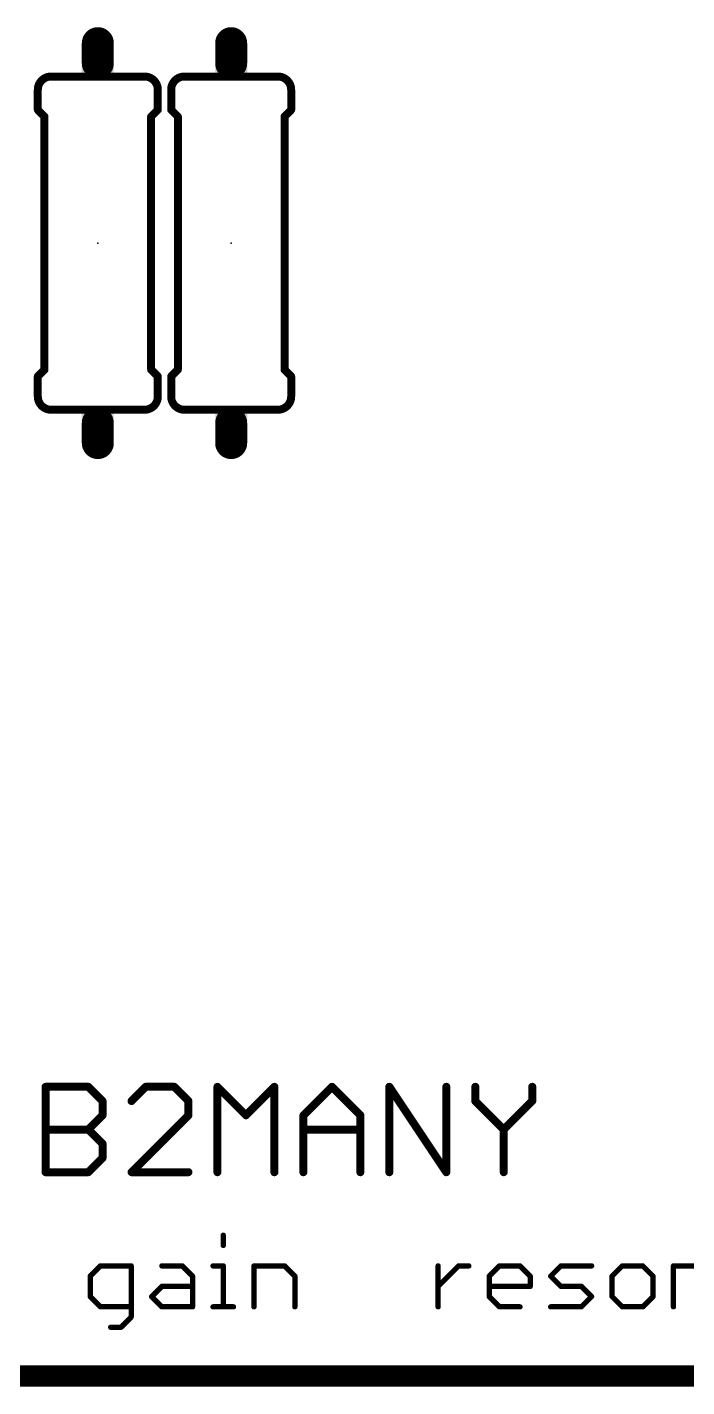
# Model space of a CAD drawing. Extents: x 0 to 100, y 0 to 80.
# Drawn here: x 50.72 to 63.29, y -0.2 to 25.7 of the extents above; entities that cross this region are included whole.
import ezdxf

# ---------------------------------------------------------------- set-up
doc = ezdxf.new("R2010")
doc.units = 0
for name, color, linetype in [('20', 7, 'CONTINUOUS'), ('21', 253, 'CONTINUOUS'), ('23', 7, 'CONTINUOUS'), ('51', 253, 'CONTINUOUS')]:
    doc.layers.add(name, color=color, linetype=linetype)

# ---------------------------------------------------------------- blocks, each defined once
blk = doc.blocks.new('RECT')
blk.add_solid([(-0.5, -0.5), (0.5, -0.5), (-0.5, 0.5), (0.5, 0.5)])

msp = doc.modelspace()

# ---------------------------------------------------------------- linework, layer by layer
at = {"layer": '20', "const_width": 0.4064}
msp.add_lwpolyline([(0, 0), (100, 0)], dxfattribs=at)
at = {"layer": '21'}
for points, const_width in [([(51.181, 24.765, 0.4142), (50.927, 24.511)], 0.1524), ([(53.213, 24.511, 0.4142), (52.959, 24.765)], 0.1524), ([(53.721, 24.765, 0.4142), (53.467, 24.511)], 0.1524), ([(55.753, 24.511, 0.4142), (55.499, 24.765)], 0.1524), ([(50.9651, 24.511, 1), (50.8889, 24.511)], 0.0762), ([(53.2511, 24.511, 1), (53.1749, 24.511)], 0.0762), ([(53.5051, 24.511, 1), (53.4289, 24.511)], 0.0762), ([(55.7911, 24.511, 1), (55.7149, 24.511)], 0.0762), ([(50.8889, 24.13, 1), (50.9651, 24.13)], 0.0762), ([(50.9539, 24.1569, 1), (50.9001, 24.1031)], 0.0762), ([(53.1749, 24.13, 1), (53.2511, 24.13)], 0.0762), ([(53.2399, 24.1031, 1), (53.1861, 24.1569)], 0.0762), ([(53.4289, 24.13, 1), (53.5051, 24.13)], 0.0762), ([(53.4939, 24.1569, 1), (53.4401, 24.1031)], 0.0762), ([(55.7149, 24.13, 1), (55.7911, 24.13)], 0.0762), ([(55.7799, 24.1031, 1), (55.7261, 24.1569)], 0.0762), ([(51.0921, 24.003, 1), (51.0159, 24.003)], 0.0762), ([(51.0271, 23.9761, 1), (51.0809, 24.0299)], 0.0762), ([(53.1241, 24.003, 1), (53.0479, 24.003)], 0.0762), ([(53.0591, 24.0299, 1), (53.1129, 23.9761)], 0.0762), ([(53.6321, 24.003, 1), (53.5559, 24.003)], 0.0762), ([(53.5671, 23.9761, 1), (53.6209, 24.0299)], 0.0762), ([(55.6641, 24.003, 1), (55.5879, 24.003)], 0.0762), ([(55.5991, 24.0299, 1), (55.6529, 23.9761)], 0.0762), ([(51.0159, 19.177, 1), (51.0921, 19.177)], 0.0762), ([(51.0809, 19.1501, 1), (51.0271, 19.2039)], 0.0762), ([(53.0479, 19.177, 1), (53.1241, 19.177)], 0.0762), ([(53.1129, 19.2039, 1), (53.0591, 19.1501)], 0.0762), ([(53.5559, 19.177, 1), (53.6321, 19.177)], 0.0762), ([(53.6209, 19.1501, 1), (53.5671, 19.2039)], 0.0762), ([(55.5879, 19.177, 1), (55.6641, 19.177)], 0.0762), ([(55.6529, 19.2039, 1), (55.5991, 19.1501)], 0.0762), ([(50.9651, 19.05, 1), (50.8889, 19.05)], 0.0762), ([(50.9001, 19.0769, 1), (50.9539, 19.0231)], 0.0762), ([(53.2511, 19.05, 1), (53.1749, 19.05)], 0.0762), ([(53.1861, 19.0231, 1), (53.2399, 19.0769)], 0.0762), ([(53.5051, 19.05, 1), (53.4289, 19.05)], 0.0762), ([(53.4401, 19.0769, 1), (53.4939, 19.0231)], 0.0762), ([(55.7911, 19.05, 1), (55.7149, 19.05)], 0.0762), ([(55.7261, 19.0231, 1), (55.7799, 19.0769)], 0.0762), ([(50.927, 18.669, 0.4142), (51.181, 18.415)], 0.1524), ([(50.8889, 18.669, 1), (50.9651, 18.669)], 0.0762), ([(52.959, 18.415, 0.4142), (53.213, 18.669)], 0.1524), ([(53.1749, 18.669, 1), (53.2511, 18.669)], 0.0762), ([(53.467, 18.669, 0.4142), (53.721, 18.415)], 0.1524), ([(53.4289, 18.669, 1), (53.5051, 18.669)], 0.0762), ([(55.499, 18.415, 0.4142), (55.753, 18.669)], 0.1524), ([(55.7149, 18.669, 1), (55.7911, 18.669)], 0.0762), ([(51.1129, 5.5132, 1), (51.0367, 5.5132)], 0.0762), ([(51.0748, 5.5513, 1), (51.0748, 5.4751)], 0.0762), ([(51.9153, 5.5401, 1), (51.8614, 5.4862)], 0.0762), ([(51.8883, 5.4751, 1), (51.8883, 5.5513)], 0.0762), ([(52.9831, 5.5513, 1), (52.9831, 5.4751)], 0.0762), ([(53.0101, 5.4862, 1), (52.9562, 5.5401)], 0.0762), ([(53.5524, 5.5401, 1), (53.4985, 5.4862)], 0.0762), ([(53.5255, 5.4751, 1), (53.5255, 5.5513)], 0.0762), ([(54.3872, 5.5132, 1), (54.311, 5.5132)], 0.0762), ([(54.3761, 5.5401, 1), (54.3222, 5.4862)], 0.0762), ([(55.4719, 5.5132, 1), (55.3957, 5.5132)], 0.0762), ([(55.4607, 5.4862, 1), (55.4069, 5.5401)], 0.0762), ([(56.5556, 5.5401, 1), (56.5017, 5.4862)], 0.0762), ([(56.5556, 5.4862, 1), (56.5017, 5.5401)], 0.0762), ([(57.6552, 5.5343, 1), (57.5917, 5.4921)], 0.0762), ([(57.6616, 5.5132, 1), (57.5854, 5.5132)], 0.0762), ([(58.7462, 5.5132, 1), (58.67, 5.5132)], 0.0762), ([(59.2987, 5.5132, 1), (59.2225, 5.5132)], 0.0762), ([(60.3834, 5.5132, 1), (60.3072, 5.5132)], 0.0762), ([(52.1976, 5.242, 1), (52.1214, 5.242)], 0.0762), ([(52.1325, 5.2151, 1), (52.1864, 5.269)], 0.0762), ([(52.685, 5.269, 1), (52.7389, 5.2151)], 0.0762), ([(53.8347, 5.242, 1), (53.7585, 5.242)], 0.0762), ([(53.7697, 5.2151, 1), (53.8236, 5.269)], 0.0762), ([(59.2875, 5.269, 1), (59.2337, 5.2151)], 0.0762), ([(59.2225, 5.242, 1), (59.2987, 5.242)], 0.0762), ([(60.3072, 5.242, 1), (60.3834, 5.242)], 0.0762), ([(60.3722, 5.2151, 1), (60.3183, 5.269)], 0.0762), ([(52.1214, 4.9709, 1), (52.1976, 4.9709)], 0.0762), ([(52.1864, 4.9439, 1), (52.1325, 4.9978)], 0.0762), ([(53.7585, 4.9709, 1), (53.8347, 4.9709)], 0.0762), ([(53.8236, 4.9439, 1), (53.7697, 4.9978)], 0.0762), ([(54.8645, 4.9978, 1), (54.9184, 4.9439)], 0.0762), ([(54.8645, 4.9439, 1), (54.9184, 4.9978)], 0.0762), ([(56.0244, 4.9709, 1), (55.9482, 4.9709)], 0.0762), ([(55.9594, 4.9978, 1), (56.0132, 4.9439)], 0.0762), ([(57.1091, 4.9709, 1), (57.0329, 4.9709)], 0.0762), ([(57.044, 4.9439, 1), (57.0979, 4.9978)], 0.0762), ([(51.0748, 4.7378, 1), (51.0748, 4.6616)], 0.0762), ([(51.9153, 4.7266, 1), (51.8614, 4.6728)], 0.0762), ([(51.8614, 4.7266, 1), (51.9153, 4.6728)], 0.0762), ([(51.8883, 4.6616, 1), (51.8883, 4.7378)], 0.0762), ([(55.9863, 4.7378, 1), (55.9863, 4.6616)], 0.0762), ([(57.071, 4.6616, 1), (57.071, 4.7378)], 0.0762), ([(59.841, 4.6997, 1), (59.7648, 4.6997)], 0.0762), ([(59.776, 4.7266, 1), (59.8299, 4.6728)], 0.0762), ([(59.776, 4.6728, 1), (59.8299, 4.7266)], 0.0762), ([(52.1976, 4.4285, 1), (52.1214, 4.4285)], 0.0762), ([(52.1325, 4.4016, 1), (52.1864, 4.4555)], 0.0762), ([(52.1214, 4.1574, 1), (52.1976, 4.1574)], 0.0762), ([(52.1864, 4.1304, 1), (52.1325, 4.1843)], 0.0762), ([(51.0748, 3.9243, 1), (51.0748, 3.8481)], 0.0762), ([(51.0367, 3.8862, 1), (51.1129, 3.8862)], 0.0762), ([(51.8614, 3.9131, 1), (51.9153, 3.8593)], 0.0762), ([(51.8883, 3.8481, 1), (51.8883, 3.9243)], 0.0762), ([(52.712, 3.9243, 1), (52.712, 3.8481)], 0.0762), ([(52.685, 3.9131, 1), (52.7389, 3.8593)], 0.0762), ([(53.7966, 3.8481, 1), (53.7966, 3.9243)], 0.0762), ([(54.311, 3.8862, 1), (54.3872, 3.8862)], 0.0762), ([(55.3957, 3.8862, 1), (55.4719, 3.8862)], 0.0762), ([(55.9482, 3.8862, 1), (56.0244, 3.8862)], 0.0762), ([(57.0329, 3.8862, 1), (57.1091, 3.8862)], 0.0762), ([(57.5854, 3.8862, 1), (57.6616, 3.8862)], 0.0762), ([(58.67, 3.8862, 1), (58.7462, 3.8862)], 0.0762), ([(58.6764, 3.8651, 1), (58.7398, 3.9073)], 0.0762), ([(59.7648, 3.8862, 1), (59.841, 3.8862)], 0.0762), ([(54.4847, 2.6851, 1), (54.4339, 2.6851)], 0.0508), ([(54.4339, 2.4902, 1), (54.4847, 2.4902)], 0.0508), ([(52.1205, 2.1258, 1), (52.1205, 2.075)], 0.0508), ([(52.1384, 2.0824, 1), (52.1025, 2.1184)], 0.0508), ([(52.7306, 2.1004, 1), (52.6798, 2.1004)], 0.0508), ([(52.7052, 2.075, 1), (52.7052, 2.1258)], 0.0508), ([(53.2899, 2.1258, 1), (53.2899, 2.075)], 0.0508), ([(53.6976, 2.1184, 1), (53.6617, 2.0824)], 0.0508), ([(53.6797, 2.075, 1), (53.6797, 2.1258)], 0.0508), ([(54.2644, 2.1258, 1), (54.2644, 2.075)], 0.0508), ([(54.4847, 2.1004, 1), (54.4339, 2.1004)], 0.0508), ([(54.4593, 2.075, 1), (54.4593, 2.1258)], 0.0508), ([(55.0694, 2.1004, 1), (55.0186, 2.1004)], 0.0508), ([(55.044, 2.1258, 1), (55.044, 2.075)], 0.0508), ([(55.6466, 2.1184, 1), (55.6107, 2.0824)], 0.0508), ([(55.6287, 2.075, 1), (55.6287, 2.1258)], 0.0508), ([(58.5776, 2.1004, 1), (58.5268, 2.1004)], 0.0508), ([(58.942, 2.1258, 1), (58.942, 2.075)], 0.0508), ([(58.9599, 2.0824, 1), (58.924, 2.1184)], 0.0508), ([(59.1369, 2.075, 1), (59.1369, 2.1258)], 0.0508), ([(59.7216, 2.1258, 1), (59.7216, 2.075)], 0.0508), ([(59.7395, 2.0824, 1), (59.7036, 2.1184)], 0.0508), ([(60.1293, 2.1184, 1), (60.0934, 2.0824)], 0.0508), ([(60.1114, 2.075, 1), (60.1114, 2.1258)], 0.0508), ([(60.891, 2.1258, 1), (60.891, 2.075)], 0.0508), ([(60.9089, 2.0824, 1), (60.873, 2.1184)], 0.0508), ([(61.4757, 2.075, 1), (61.4757, 2.1258)], 0.0508), ([(62.0604, 2.1258, 1), (62.0604, 2.075)], 0.0508), ([(62.0783, 2.0824, 1), (62.0424, 2.1184)], 0.0508), ([(62.4681, 2.1184, 1), (62.4322, 2.0824)], 0.0508), ([(62.4502, 2.075, 1), (62.4502, 2.1258)], 0.0508), ([(63.0603, 2.1004, 1), (63.0095, 2.1004)], 0.0508), ([(63.0349, 2.1258, 1), (63.0349, 2.075)], 0.0508), ([(51.9076, 1.9235, 1), (51.9435, 1.8875)], 0.0508), ([(51.951, 1.9055, 1), (51.9002, 1.9055)], 0.0508), ([(53.9, 1.9055, 1), (53.8492, 1.9055)], 0.0508), ([(53.8566, 1.8875, 1), (53.8925, 1.9235)], 0.0508), ([(55.849, 1.9055, 1), (55.7982, 1.9055)], 0.0508), ([(55.8056, 1.8875, 1), (55.8415, 1.9235)], 0.0508), ([(59.5087, 1.9235, 1), (59.5446, 1.8875)], 0.0508), ([(59.5521, 1.9055, 1), (59.5013, 1.9055)], 0.0508), ([(60.3317, 1.9055, 1), (60.2809, 1.9055)], 0.0508), ([(60.2883, 1.8875, 1), (60.3242, 1.9235)], 0.0508), ([(60.714, 1.9235, 1), (60.6781, 1.8875)], 0.0508), ([(60.6781, 1.9235, 1), (60.714, 1.8875)], 0.0508), ([(61.8475, 1.9235, 1), (61.8834, 1.8875)], 0.0508), ([(61.8909, 1.9055, 1), (61.8401, 1.9055)], 0.0508), ([(62.6705, 1.9055, 1), (62.6197, 1.9055)], 0.0508), ([(62.6271, 1.8875, 1), (62.663, 1.9235)], 0.0508), ([(51.9435, 1.5337, 1), (51.9076, 1.4977)], 0.0508), ([(53.1129, 1.5337, 1), (53.077, 1.4977)], 0.0508), ([(53.077, 1.5337, 1), (53.1129, 1.4977)], 0.0508), ([(53.2899, 1.736, 1), (53.2899, 1.6852)], 0.0508), ([(53.3078, 1.6926, 1), (53.2719, 1.7286)], 0.0508), ([(53.8746, 1.6852, 1), (53.8746, 1.736)], 0.0508), ([(58.5342, 1.7286, 1), (58.5701, 1.6926)], 0.0508), ([(59.5446, 1.5337, 1), (59.5087, 1.4977)], 0.0508), ([(59.5267, 1.736, 1), (59.5267, 1.6852)], 0.0508), ([(60.2809, 1.7106, 1), (60.3317, 1.7106)], 0.0508), ([(60.3063, 1.6852, 1), (60.3063, 1.736)], 0.0508), ([(60.891, 1.736, 1), (60.891, 1.6852)], 0.0508), ([(60.873, 1.6926, 1), (60.9089, 1.7286)], 0.0508), ([(61.2987, 1.7286, 1), (61.2628, 1.6926)], 0.0508), ([(61.2808, 1.6852, 1), (61.2808, 1.736)], 0.0508), ([(61.4936, 1.4977, 1), (61.4577, 1.5337)], 0.0508), ([(61.4577, 1.4977, 1), (61.4936, 1.5337)], 0.0508), ([(61.8834, 1.5337, 1), (61.8475, 1.4977)], 0.0508), ([(62.663, 1.4977, 1), (62.6271, 1.5337)], 0.0508), ([(51.9002, 1.5157, 1), (51.951, 1.5157)], 0.0508), ([(52.1205, 1.3462, 1), (52.1205, 1.2954)], 0.0508), ([(52.1025, 1.3028, 1), (52.1384, 1.3388)], 0.0508), ([(52.7052, 1.2954, 1), (52.7052, 1.3462)], 0.0508), ([(53.2899, 1.3462, 1), (53.2899, 1.2954)], 0.0508), ([(53.2719, 1.3028, 1), (53.3078, 1.3388)], 0.0508), ([(53.8492, 1.3208, 1), (53.9, 1.3208)], 0.0508), ([(53.8746, 1.2954, 1), (53.8746, 1.3462)], 0.0508), ([(54.2644, 1.3462, 1), (54.2644, 1.2954)], 0.0508), ([(54.4339, 1.3208, 1), (54.4847, 1.3208)], 0.0508), ([(54.6542, 1.2954, 1), (54.6542, 1.3462)], 0.0508), ([(55.0186, 1.3208, 1), (55.0694, 1.3208)], 0.0508), ([(55.7982, 1.3208, 1), (55.849, 1.3208)], 0.0508), ([(58.5268, 1.3208, 1), (58.5776, 1.3208)], 0.0508), ([(59.5013, 1.5157, 1), (59.5521, 1.5157)], 0.0508), ([(59.7216, 1.3462, 1), (59.7216, 1.2954)], 0.0508), ([(59.7036, 1.3028, 1), (59.7395, 1.3388)], 0.0508), ([(60.1114, 1.2954, 1), (60.1114, 1.3462)], 0.0508), ([(60.6961, 1.3462, 1), (60.6961, 1.2954)], 0.0508), ([(61.2628, 1.3388, 1), (61.2987, 1.3028)], 0.0508), ([(61.2808, 1.2954, 1), (61.2808, 1.3462)], 0.0508), ([(61.8401, 1.5157, 1), (61.8909, 1.5157)], 0.0508), ([(62.0604, 1.3462, 1), (62.0604, 1.2954)], 0.0508), ([(62.0424, 1.3028, 1), (62.0783, 1.3388)], 0.0508), ([(62.4322, 1.3388, 1), (62.4681, 1.3028)], 0.0508), ([(62.4502, 1.2954, 1), (62.4502, 1.3462)], 0.0508), ([(62.6197, 1.5157, 1), (62.6705, 1.5157)], 0.0508), ([(63.0095, 1.3208, 1), (63.0603, 1.3208)], 0.0508), ([(52.6798, 1.1259, 1), (52.7306, 1.1259)], 0.0508), ([(52.7231, 1.1079, 1), (52.6872, 1.1439)], 0.0508), ([(52.3154, 0.9564, 1), (52.3154, 0.9056)], 0.0508), ([(52.4923, 0.949, 1), (52.5282, 0.913)], 0.0508), ([(52.5103, 0.9056, 1), (52.5103, 0.9564)], 0.0508)]:
    msp.add_lwpolyline(points, format="xyb", dxfattribs=dict(at, const_width=const_width))
for points, const_width in [([(50.927, 24.511), (50.927, 24.13)], 0.1524), ([(53.213, 24.511), (53.213, 24.13)], 0.1524), ([(53.467, 24.511), (53.467, 24.13)], 0.1524), ([(55.753, 24.511), (55.753, 24.13)], 0.1524), ([(51.054, 24.003), (50.927, 24.13)], 0.1524), ([(53.086, 24.003), (53.213, 24.13)], 0.1524), ([(53.594, 24.003), (53.467, 24.13)], 0.1524), ([(55.626, 24.003), (55.753, 24.13)], 0.1524), ([(51.054, 19.177), (51.054, 24.003)], 0.1524), ([(53.086, 19.177), (53.086, 24.003)], 0.1524), ([(53.594, 19.177), (53.594, 24.003)], 0.1524), ([(55.626, 19.177), (55.626, 24.003)], 0.1524), ([(51.054, 19.177), (50.927, 19.05)], 0.1524), ([(53.086, 19.177), (53.213, 19.05)], 0.1524), ([(53.594, 19.177), (53.467, 19.05)], 0.1524), ([(55.626, 19.177), (55.753, 19.05)], 0.1524), ([(50.927, 18.669), (50.927, 19.05)], 0.1524), ([(53.213, 18.669), (53.213, 19.05)], 0.1524), ([(53.467, 18.669), (53.467, 19.05)], 0.1524), ([(55.753, 18.669), (55.753, 19.05)], 0.1524), ([(51.0748, 3.8862), (51.0748, 5.5132)], 0.1524), ([(51.0748, 5.5132), (51.8883, 5.5132)], 0.1524), ([(51.8883, 5.5132), (52.1595, 5.242)], 0.1524), ([(52.9831, 5.5132), (52.712, 5.242)], 0.1524), ([(53.5255, 5.5132), (52.9831, 5.5132)], 0.1524), ([(53.7966, 5.242), (53.5255, 5.5132)], 0.1524), ([(54.3491, 3.8862), (54.3491, 5.5132)], 0.1524), ([(54.3491, 5.5132), (54.8915, 4.9709)], 0.1524), ([(54.8915, 4.9709), (55.4338, 5.5132)], 0.1524), ([(55.4338, 5.5132), (55.4338, 3.8862)], 0.1524), ([(55.9863, 4.9709), (56.5286, 5.5132)], 0.1524), ([(56.5286, 5.5132), (57.071, 4.9709)], 0.1524), ([(57.6235, 3.8862), (57.6235, 5.5132)], 0.1524), ([(57.6235, 5.5132), (58.7081, 3.8862)], 0.1524), ([(58.7081, 3.8862), (58.7081, 5.5132)], 0.1524), ([(59.2606, 5.5132), (59.2606, 5.242)], 0.1524), ([(60.3453, 5.242), (60.3453, 5.5132)], 0.1524), ([(52.1595, 5.242), (52.1595, 4.9709)], 0.1524), ([(53.7966, 4.9709), (53.7966, 5.242)], 0.1524), ([(59.2606, 5.242), (59.8029, 4.6997)], 0.1524), ([(59.8029, 4.6997), (60.3453, 5.242)], 0.1524), ([(52.1595, 4.9709), (51.8883, 4.6997)], 0.1524), ([(52.712, 3.8862), (53.7966, 4.9709)], 0.1524), ([(55.9863, 3.8862), (55.9863, 4.9709)], 0.1524), ([(57.071, 4.9709), (57.071, 3.8862)], 0.1524), ([(51.0748, 4.6997), (51.8883, 4.6997)], 0.1524), ([(51.8883, 4.6997), (52.1595, 4.4285)], 0.1524), ([(55.9863, 4.6997), (57.071, 4.6997)], 0.1524), ([(59.8029, 4.6997), (59.8029, 3.8862)], 0.1524), ([(52.1595, 4.4285), (52.1595, 4.1574)], 0.1524), ([(52.1595, 4.1574), (51.8883, 3.8862)], 0.1524), ([(51.8883, 3.8862), (51.0748, 3.8862)], 0.1524), ([(53.7966, 3.8862), (52.712, 3.8862)], 0.1524), ([(54.4593, 2.6851), (54.4593, 2.4902)], 0.1016), ([(52.1205, 2.1004), (51.9256, 1.9055)], 0.1016), ([(52.7052, 2.1004), (52.1205, 2.1004)], 0.1016), ([(52.7052, 1.1259), (52.7052, 2.1004)], 0.1016), ([(53.2899, 2.1004), (53.6797, 2.1004)], 0.1016), ([(53.6797, 2.1004), (53.8746, 1.9055)], 0.1016), ([(54.2644, 2.1004), (54.4593, 2.1004)], 0.1016), ([(54.4593, 2.1004), (54.4593, 1.3208)], 0.1016), ([(55.044, 1.3208), (55.044, 2.1004)], 0.1016), ([(55.044, 2.1004), (55.6287, 2.1004)], 0.1016), ([(55.6287, 2.1004), (55.8236, 1.9055)], 0.1016), ([(58.5522, 1.3208), (58.5522, 2.1004)], 0.1016), ([(58.5522, 1.7106), (58.942, 2.1004)], 0.1016), ([(58.942, 2.1004), (59.1369, 2.1004)], 0.1016), ([(59.5267, 1.9055), (59.7216, 2.1004)], 0.1016), ([(59.7216, 2.1004), (60.1114, 2.1004)], 0.1016), ([(60.1114, 2.1004), (60.3063, 1.9055)], 0.1016), ([(60.6961, 1.9055), (60.891, 2.1004)], 0.1016), ([(60.891, 2.1004), (61.4757, 2.1004)], 0.1016), ([(62.0604, 2.1004), (61.8655, 1.9055)], 0.1016), ([(62.4502, 2.1004), (62.0604, 2.1004)], 0.1016), ([(62.6451, 1.9055), (62.4502, 2.1004)], 0.1016), ([(63.0349, 1.3208), (63.0349, 2.1004)], 0.1016), ([(63.0349, 2.1004), (63.6196, 2.1004)], 0.1016), ([(51.9256, 1.9055), (51.9256, 1.5157)], 0.1016), ([(53.8746, 1.9055), (53.8746, 1.3208)], 0.1016), ([(55.8236, 1.9055), (55.8236, 1.3208)], 0.1016), ([(59.5267, 1.5157), (59.5267, 1.9055)], 0.1016), ([(60.3063, 1.9055), (60.3063, 1.7106)], 0.1016), ([(60.891, 1.7106), (60.6961, 1.9055)], 0.1016), ([(61.8655, 1.9055), (61.8655, 1.5157)], 0.1016), ([(62.6451, 1.5157), (62.6451, 1.9055)], 0.1016), ([(51.9256, 1.5157), (52.1205, 1.3208)], 0.1016), ([(53.095, 1.5157), (53.2899, 1.7106)], 0.1016), ([(53.2899, 1.3208), (53.095, 1.5157)], 0.1016), ([(53.2899, 1.7106), (53.8746, 1.7106)], 0.1016), ([(60.3063, 1.7106), (59.5267, 1.7106)], 0.1016), ([(59.7216, 1.3208), (59.5267, 1.5157)], 0.1016), ([(61.2808, 1.7106), (60.891, 1.7106)], 0.1016), ([(61.4757, 1.5157), (61.2808, 1.7106)], 0.1016), ([(61.2808, 1.3208), (61.4757, 1.5157)], 0.1016), ([(61.8655, 1.5157), (62.0604, 1.3208)], 0.1016), ([(62.4502, 1.3208), (62.6451, 1.5157)], 0.1016), ([(52.1205, 1.3208), (52.7052, 1.3208)], 0.1016), ([(53.8746, 1.3208), (53.2899, 1.3208)], 0.1016), ([(54.2644, 1.3208), (54.6542, 1.3208)], 0.1016), ([(60.1114, 1.3208), (59.7216, 1.3208)], 0.1016), ([(60.6961, 1.3208), (61.2808, 1.3208)], 0.1016), ([(62.0604, 1.3208), (62.4502, 1.3208)], 0.1016), ([(52.5103, 0.931), (52.7052, 1.1259)], 0.1016), ([(52.3154, 0.931), (52.5103, 0.931)], 0.1016)]:
    msp.add_lwpolyline(points, dxfattribs=dict(at, const_width=const_width))
at = {"layer": '23'}
for p in [(52.07, 21.59), (54.61, 21.59)]:
    msp.add_point(p, dxfattribs=at)
at = {"layer": '51'}
for points, const_width in [([(52.07, 25.4), (52.07, 25.019)], 0.6096), ([(54.61, 25.4), (54.61, 25.019)], 0.6096), ([(51.181, 24.765), (52.959, 24.765)], 0.1524), ([(53.721, 24.765), (55.499, 24.765)], 0.1524), ([(51.181, 18.415), (52.959, 18.415)], 0.1524), ([(52.07, 18.161), (52.07, 17.78)], 0.6096), ([(53.721, 18.415), (55.499, 18.415)], 0.1524), ([(54.61, 18.161), (54.61, 17.78)], 0.6096)]:
    msp.add_lwpolyline(points, dxfattribs=dict(at, const_width=const_width))
for points, const_width in [([(52.2224, 25.4, 1), (51.9176, 25.4)], 0.3048), ([(54.7624, 25.4, 1), (54.4576, 25.4)], 0.3048), ([(51.9176, 25.019, 1), (52.2224, 25.019)], 0.3048), ([(54.4576, 25.019, 1), (54.7624, 25.019)], 0.3048), ([(51.181, 24.8031, 1), (51.181, 24.7269)], 0.0762), ([(52.959, 24.7269, 1), (52.959, 24.8031)], 0.0762), ([(53.721, 24.8031, 1), (53.721, 24.7269)], 0.0762), ([(55.499, 24.7269, 1), (55.499, 24.8031)], 0.0762), ([(51.181, 18.4531, 1), (51.181, 18.3769)], 0.0762), ([(52.2224, 18.161, 1), (51.9176, 18.161)], 0.3048), ([(52.959, 18.3769, 1), (52.959, 18.4531)], 0.0762), ([(53.721, 18.4531, 1), (53.721, 18.3769)], 0.0762), ([(54.7624, 18.161, 1), (54.4576, 18.161)], 0.3048), ([(55.499, 18.3769, 1), (55.499, 18.4531)], 0.0762), ([(51.9176, 17.78, 1), (52.2224, 17.78)], 0.3048), ([(54.4576, 17.78, 1), (54.7624, 17.78)], 0.3048)]:
    msp.add_lwpolyline(points, format="xyb", dxfattribs=dict(at, const_width=const_width))

# ---------------------------------------------------------------- block references
at = {"layer": '51', "xscale": 0.254, "yscale": 0.6096, "rotation": 270}
for p in [(52.07, 24.892), (54.61, 24.892), (52.07, 18.288), (54.61, 18.288)]:
    msp.add_blockref('RECT', p, dxfattribs=at)

doc.saveas('drawing.dxf')
